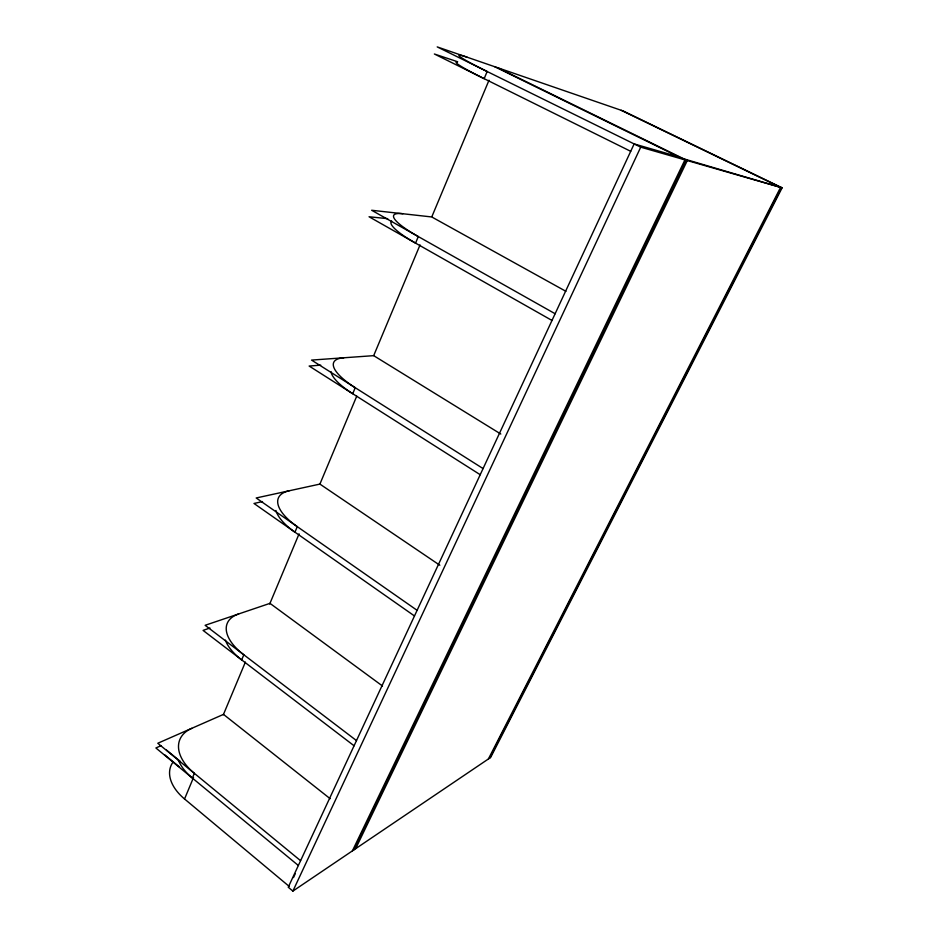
<?xml version="1.0" encoding="UTF-8"?>
<svg xmlns="http://www.w3.org/2000/svg" width="938" height="938" viewBox="0 0 938 938"><rect width="100%" height="100%" fill="white"/><g stroke="black" fill="none" stroke-linecap="round" stroke-linejoin="round"><path stroke-width="1.41" d="M289.314 886.504L184.552 798.977L193.521 777.508M223.338 714.756L245.381 662.099M269.687 604.037L299.081 533.839M319.999 483.879L356.745 396.129M373.699 355.619L420.048 244.912M431.914 216.561L489.015 80.199M293.477 877.569L295.259 873.735M292.879 891.1L640.713 147.16L782.116 187.823L490.644 757.458L292.879 891.1L288.247 887.219L634.147 143.924L678.831 156.881M352.395 850.883L684.939 159.882L494.666 66.692M353.966 849.816L686.088 160.21L682.594 158.499L781.377 187.6L489.566 758.197M355.619 848.702L687.296 160.55L497.738 67.759M488.405 758.971L780.592 187.377L621.179 110.297M161.148 745.64L155.884 747.973L298.354 865.493M209.971 628.026L203.065 630.395L354.072 745.769M262.499 501.572L253.999 503.471L414.479 615.961M320.726 365.152L309.141 366.043L480.209 474.71M387.687 218.671L369.056 216.76L551.99 320.456M457.674 61.767L434.364 53.994L630.699 151.311M782.116 187.823L623.207 110.989L437.214 46.9L640.713 147.16M565.907 291.319L431.75 216.959L371.659 210.264L555.12 313.738M500.81 434.036L373.687 355.654L311.545 360.086L483.07 468.566M439.84 565.239L319.905 484.09L256.203 497.972L417.105 610.321M382.505 686.006L269.98 603.357L205.117 625.306L356.487 740.586M330.164 798.707L223.49 714.393L157.783 743.259L300.582 860.697M166.518 750.083L180.061 761.21M164.631 754.773L179.252 766.827M184.552 798.977A48.541 29.488 20.8 0 1 172.768 762.477M178.279 759.862A50.558 29.887 21 0 0 192.372 778.071L194.354 773.322A50.64 29.758 21 0 1 191.739 728.334M467.112 57.206A61.814 3.412 24.5 0 0 487.162 71.511L484.16 78.675A61.697 3.74 24.5 0 1 457.205 62.084M391.674 220.993A59.082 10.916 23.9 0 0 415.557 243.118L418.289 236.564A59.188 10.646 23.9 0 1 402.883 213.735M330.962 371.6A56.679 16.943 23.2 0 0 352.723 393.726L355.232 387.711A56.772 16.708 23.3 0 1 343.777 357.788M275.948 510.483A54.474 22.008 22.6 0 0 294.954 532.186L297.264 526.64A54.568 21.82 22.6 0 1 289.209 490.785M225.378 640.091A52.446 26.287 21.9 0 0 241.676 659.895L243.81 654.783A52.528 26.123 21.9 0 1 238.674 613.944"/></g></svg>
